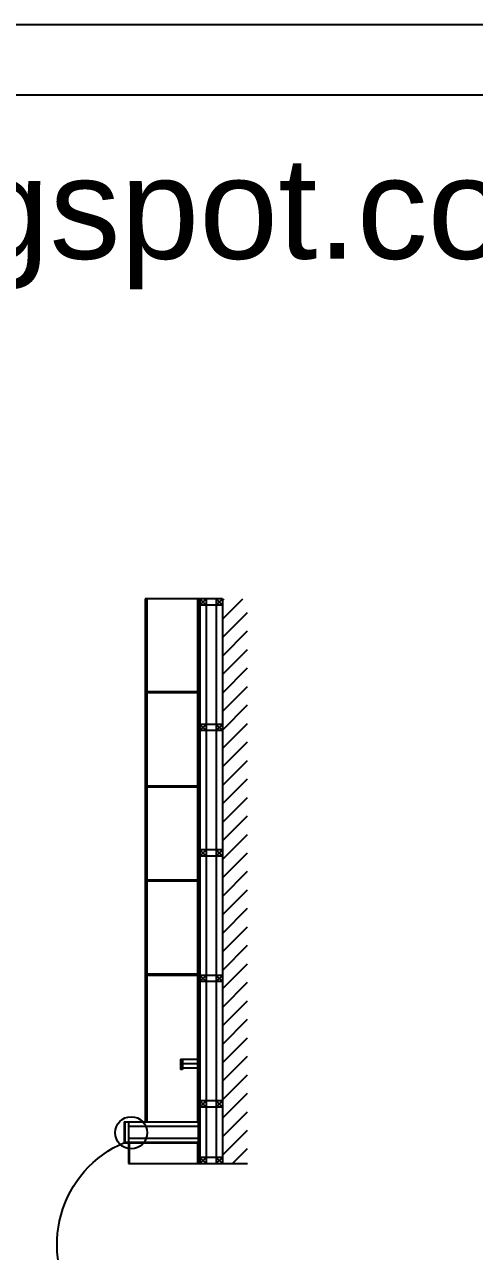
# Model space of a CAD drawing. Header units: inches. Extents: x 3 to 45, y 10.7 to 35.5.
# Drawn here: x 31.26 to 33.41, y 29.67 to 35.53 of the extents above; entities that cross this region are included whole.
import ezdxf

# ---------------------------------------------------------------- set-up
doc = ezdxf.new("R2010")
doc.units = ezdxf.units.IN
doc.header["$MEASUREMENT"] = 0
for name, color, linetype in [('02', 2, 'Continuous'), ('1', 1, 'Continuous'), ('4', 4, 'Continuous'), ('8', 8, 'Continuous'), ('kadrbm', 4, 'Continuous')]:
    doc.layers.add(name, color=color, linetype=linetype)
doc.styles.add('bmmm', font='swissel.ttf')

# ---------------------------------------------------------------- blocks, each defined once
blk = doc.blocks.new('kadrbm')
at = {"layer": 'kadrbm', "color": 4}
blk.add_lwpolyline([(0, 0), (0, 24.7972), (21, 24.7972), (21, 0), (0, 0)], close=True, dxfattribs=at)
blk.add_lwpolyline([(20.6631, 0.3257), (20.6631, 24.4603), (0.3369, 24.4603), (0.3369, 0.3257), (20.6631, 0.3257)], dxfattribs=at)
at = {"layer": 'kadrbm', "color": 211, "true_color": 0xf674fb, "style": 'bmmm'}
blk.add_text('www.cad-libraries.blogspot.com', height=0.485134, dxfattribs=at).set_placement((0.5726, 23.6772))

msp = doc.modelspace()

# ---------------------------------------------------------------- hatches: boundary and pattern name
at = {"layer": '8'}
h = msp.add_hatch(dxfattribs=at)
h.set_pattern_fill('ANSI31', color=256, scale=0.5, style=0)
h.set_pattern_definition([(45, (16.052536, 25.112174), (-0.04419417, 0.04419417), [])])
h.paths.add_polyline_path([(32.324, 32.7867), (32.204, 32.7867), (32.204, 30.0867), (32.324, 30.0867)])

# ---------------------------------------------------------------- linework, layer by layer
at = {"layer": '02'}
for p, q in [((31.842, 32.7867), (31.842, 30.2867)), ((32.087, 32.7867), (32.087, 30.0867)), ((32.096, 32.7867), (32.096, 30.0867)), ((32.126, 32.7567), (32.096, 32.7867)), ((32.096, 32.7567), (32.126, 32.7867)), ((32.126, 32.7867), (32.126, 30.0867)), ((32.174, 32.7867), (32.174, 30.0867)), ((32.174, 32.7567), (32.204, 32.7867)), ((32.204, 32.7567), (32.174, 32.7867)), ((32.204, 32.7567), (32.096, 32.7567)), ((32.087, 32.3417), (31.842, 32.3417)), ((32.087, 32.3367), (31.842, 32.3367)), ((32.126, 32.1567), (32.096, 32.1867)), ((32.096, 32.1567), (32.126, 32.1867)), ((32.204, 32.1867), (32.096, 32.1867)), ((32.204, 32.1567), (32.096, 32.1567)), ((32.204, 32.1567), (32.174, 32.1867)), ((32.174, 32.1567), (32.204, 32.1867)), ((32.087, 31.8917), (31.842, 31.8917)), ((32.087, 31.8867), (31.842, 31.8867)), ((32.204, 31.5867), (32.096, 31.5867)), ((32.096, 31.5567), (32.126, 31.5867)), ((32.126, 31.5567), (32.096, 31.5867)), ((32.204, 31.5567), (32.096, 31.5567)), ((32.174, 31.5567), (32.204, 31.5867)), ((32.204, 31.5567), (32.174, 31.5867)), ((32.087, 31.4417), (31.842, 31.4417)), ((32.087, 31.4367), (31.842, 31.4367)), ((32.087, 30.9917), (31.842, 30.9917)), ((32.087, 30.9867), (31.842, 30.9867)), ((32.204, 30.9867), (32.096, 30.9867)), ((32.126, 30.9567), (32.096, 30.9867)), ((32.096, 30.9567), (32.126, 30.9867)), ((32.204, 30.9567), (32.174, 30.9867)), ((32.174, 30.9567), (32.204, 30.9867)), ((32.204, 30.9567), (32.096, 30.9567)), ((32.012, 30.5867), (32.012, 30.5367)), ((32.012, 30.5657), (32.084, 30.5657)), ((32.204, 30.3867), (32.096, 30.3867)), ((32.096, 30.3567), (32.126, 30.3867)), ((32.126, 30.3567), (32.096, 30.3867)), ((32.174, 30.3567), (32.204, 30.3867)), ((32.204, 30.3567), (32.174, 30.3867)), ((32.204, 30.3567), (32.096, 30.3567)), ((31.737, 30.2837), (31.734, 30.2867)), ((31.737, 30.2837), (31.737, 30.1897)), ((31.755, 30.2837), (31.755, 30.1897)), ((31.755, 30.2657), (32.087, 30.2657)), ((31.755, 30.2077), (32.087, 30.2077)), ((31.737, 30.1897), (31.734, 30.1867)), ((31.737, 30.1897), (32.087, 30.1897)), ((31.757, 30.1867), (31.757, 30.0867)), ((32.126, 30.0867), (32.096, 30.1167)), ((32.096, 30.0867), (32.126, 30.1167)), ((32.204, 30.1167), (32.096, 30.1167)), ((32.204, 30.0867), (32.174, 30.1167)), ((32.174, 30.0867), (32.204, 30.1167))]:
    msp.add_line(p, q, dxfattribs=at)
msp.add_lwpolyline([(31.8802, 28.7345, 0.183892), (31.5148, 29.3898, -0.484263), (31.7355, 30.1882)], format="xyb", dxfattribs=at)
msp.add_circle((31.7673, 30.2344), 0.0767, dxfattribs=at)
at = {"layer": '1'}
for p, q in [((32.204, 32.7867), (32.204, 30.0867)), ((31.754, 30.0867), (32.324, 30.0867))]:
    msp.add_line(p, q, dxfattribs=at)
at = {"layer": '4'}
for p, q in [((31.834, 32.7867), (31.834, 30.2867)), ((32.204, 32.7867), (31.834, 32.7867)), ((32.084, 32.7867), (32.084, 32.3417)), ((32.084, 32.3367), (32.084, 31.8917)), ((32.084, 31.8867), (32.084, 31.4417)), ((32.084, 31.4367), (32.084, 30.9917)), ((32.084, 30.9867), (32.084, 30.2867)), ((32.004, 30.5867), (32.084, 30.5867)), ((32.004, 30.5867), (32.004, 30.5367)), ((32.012, 30.5367), (32.004, 30.5367)), ((32.012, 30.5447), (32.084, 30.5447)), ((31.734, 30.2867), (31.734, 30.1867)), ((31.734, 30.2867), (32.087, 30.2867)), ((31.734, 30.1867), (32.087, 30.1867)), ((31.754, 30.1867), (31.754, 30.0867)), ((32.084, 30.1867), (32.084, 30.0867))]:
    msp.add_line(p, q, dxfattribs=at)

# ---------------------------------------------------------------- block references
at = {"layer": 'kadrbm'}
msp.add_blockref('kadrbm', (23.988, 10.7349), dxfattribs=at)

doc.saveas('drawing.dxf')
